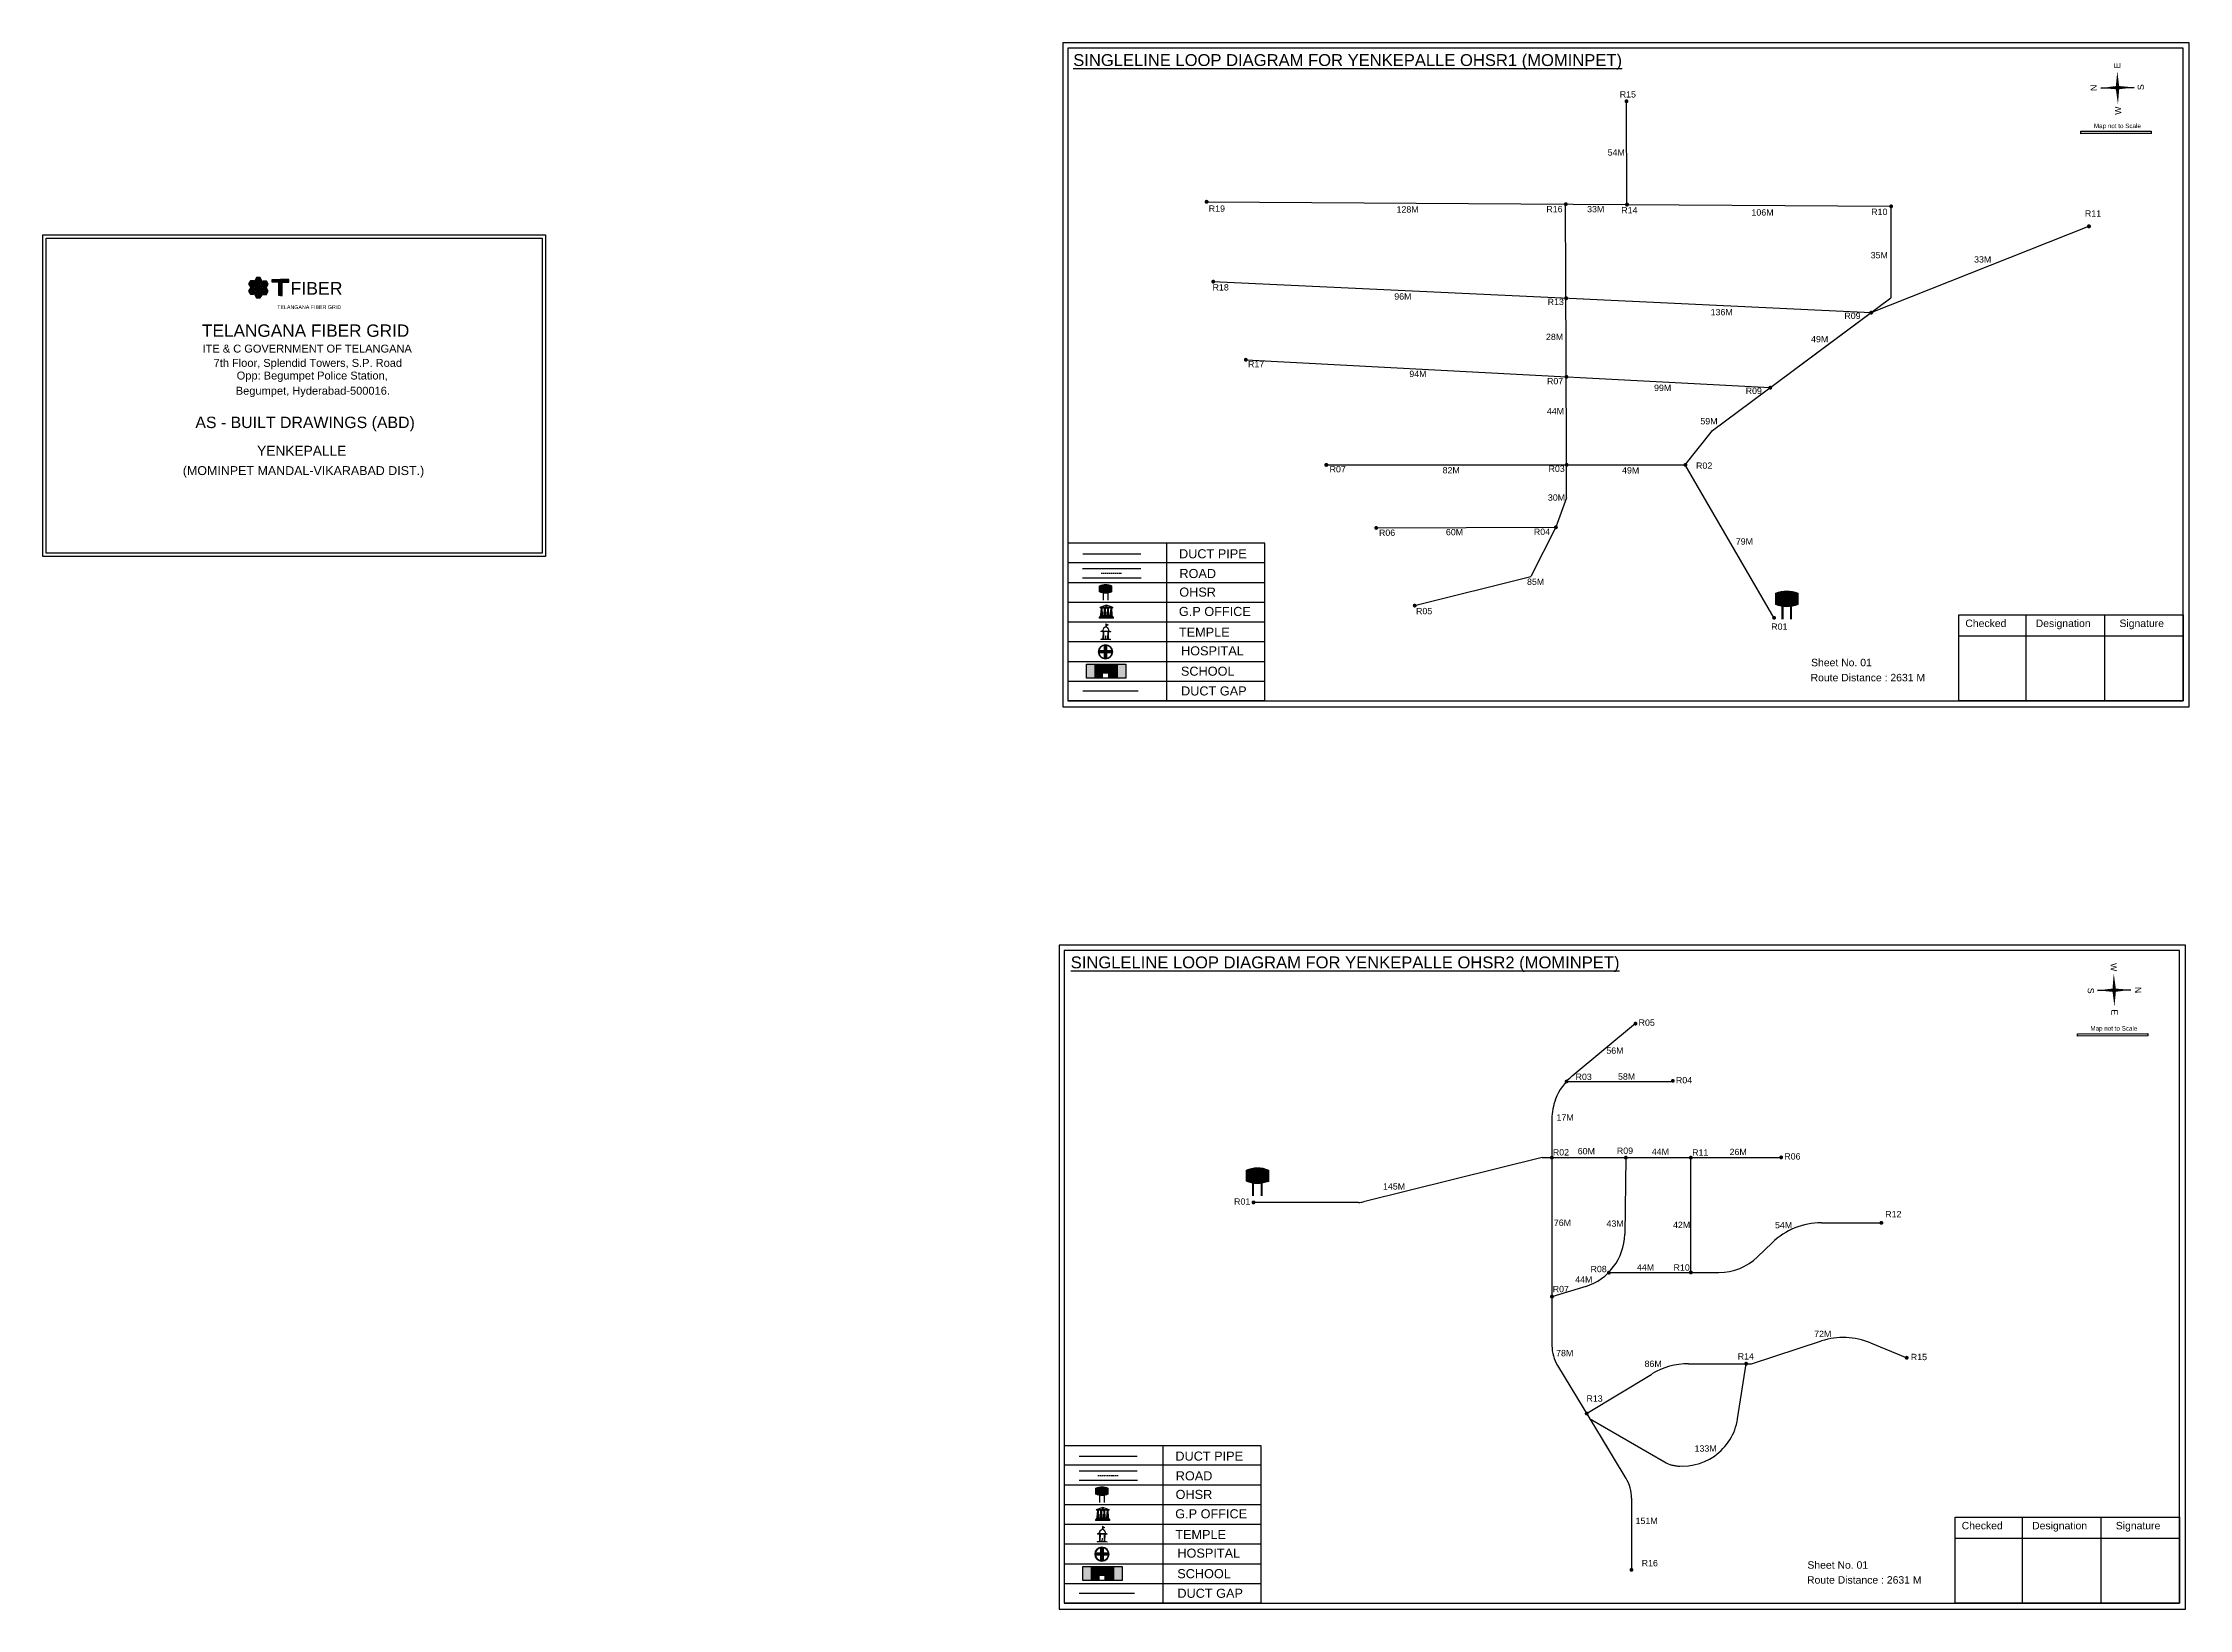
# Model space of a CAD drawing. Header units: inches. Extents: x 1121 to 7703, y 222 to 1459.
# Drawn here: x 1121 to 2817, y 222 to 1459 of the extents above; entities that cross this region are included whole.
import ezdxf
from ezdxf.enums import TextEntityAlignment as Align

# ---------------------------------------------------------------- set-up
doc = ezdxf.new("R2010")
doc.units = ezdxf.units.IN
doc.header["$MEASUREMENT"] = 0
doc.linetypes.add('DASHEDX2', pattern=[1.5, 1, -0.5])
for name, color, linetype in [('Asbuilt_title', 7, 'Continuous'), ('LANDMARK', 7, 'Continuous'), ('OHT', 7, 'Continuous'), ('pipe', 5, 'Continuous'), ('ROW', 5, 'Continuous')]:
    doc.layers.add(name, color=color, linetype=linetype)
doc.styles.add('200', font='swisse.ttf')
doc.styles.get("Standard").update_dxf_attribs({"font": 'arial.ttf'})

# ---------------------------------------------------------------- blocks, each defined once
blk = doc.blocks.new('OHT')
at = {"linetype": 'Continuous', "lineweight": 0, "true_color": 0x0ffffc}
blk.add_hatch(color=4, dxfattribs=at).paths.add_polyline_path([(0.012, 1), (0, 1, 0.101323), (-0.4, 0.916), (-0.4, 0.525, 0.194075), (0.399, 0.521), (0.399, 0.921, 0.097877)])
at = {"color": 4, "linetype": 'Continuous', "lineweight": 0, "true_color": 0x0ffffc, "flags": 128}
for points in [[(-0.4, 0.525), (-0.4, 0.916)], [(0.399, 0.521), (0.399, 0.921)]]:
    blk.add_lwpolyline(points, dxfattribs=at)
at = {"color": 4, "linetype": 'Continuous', "lineweight": 0, "true_color": 0x0ffffc, "const_width": 0.075, "flags": 128}
for points in [[(-0.15, 0), (-0.15, 0.475)], [(0.15, 0), (0.15, 0.473)]]:
    blk.add_lwpolyline(points, dxfattribs=at)
at = {"color": 4, "linetype": 'Continuous', "lineweight": 0, "true_color": 0x0ffffc}
for centre, radius, start, end in [((0.006, -0.019), 1.019, 67.31091, 113.47108), ((0.004, 1.513), 1.068, 247.76824, 291.70073)]:
    blk.add_arc(centre, radius, start, end, dxfattribs=at)
blk = doc.blocks.new('Government_Office')
at = {"linetype": 'Continuous', "lineweight": 0, "true_color": 0xff0000}
for points in [[(-0.5, 0.05), (0.5, 0.05), (0.5, 0), (-0.5, 0)], [(-0.45, 0.08), (-0.45, 0.12), (0.45, 0.12), (0.45, 0.08)], [(-0.4, 0.14), (-0.4, 0.18), (0.4, 0.18), (0.4, 0.14)]]:
    blk.add_hatch(color=1, dxfattribs=at).paths.add_polyline_path(points)
h = blk.add_hatch(color=1, dxfattribs=at)
h.paths.add_polyline_path([(0.44, 0.72), (0.45, 0.75), (0, 0.93), (-0.45, 0.75), (-0.44, 0.72)])
h.paths.add_polyline_path([(0.36, 0.75), (-0.36, 0.75), (0, 0.9)], flags=16)
h.paths.add_polyline_path([(0, 0.78, -1), (0, 0.87, -1)], flags=0)
h = blk.add_hatch(color=1, dxfattribs=at)
edge = h.paths.add_edge_path()
edge.add_line((-0.27, 0.2), (-0.3, 0.68))
edge.add_line((-0.3, 0.68), (-0.29, 0.68))
edge.add_arc((-0.28, 0.69), 0.0176, 225.304, 441.5659)
edge.add_line((-0.28, 0.7), (-0.39, 0.7))
edge.add_arc((-0.39, 0.69), 0.0176, 98.4341, 314.696)
edge.add_line((-0.38, 0.68), (-0.37, 0.68))
edge.add_line((-0.37, 0.68), (-0.4, 0.2))
edge.add_line((-0.4, 0.2), (-0.27, 0.2))
h = blk.add_hatch(color=1, dxfattribs=at)
edge = h.paths.add_edge_path()
edge.add_line((-0.05, 0.2), (-0.07, 0.68))
edge.add_line((-0.07, 0.68), (-0.07, 0.68))
edge.add_arc((-0.05, 0.69), 0.0176, 225.304, 441.5659)
edge.add_line((-0.05, 0.7), (-0.17, 0.7))
edge.add_arc((-0.17, 0.69), 0.0176, 98.4341, 314.696)
edge.add_line((-0.16, 0.68), (-0.15, 0.68))
edge.add_line((-0.15, 0.68), (-0.18, 0.2))
edge.add_line((-0.18, 0.2), (-0.05, 0.2))
h = blk.add_hatch(color=1, dxfattribs=at)
edge = h.paths.add_edge_path()
edge.add_arc((0, 0.83), 0.0467, 90, 270)
edge.add_arc((0, 0.83), 0.0467, 270, 450)
h = blk.add_hatch(color=1, dxfattribs=at)
edge = h.paths.add_edge_path()
edge.add_line((0.18, 0.2), (0.15, 0.68))
edge.add_line((0.15, 0.68), (0.16, 0.68))
edge.add_arc((0.17, 0.69), 0.0176, 225.304, 441.5659)
edge.add_line((0.17, 0.7), (0.05, 0.7))
edge.add_arc((0.05, 0.69), 0.0176, 98.4341, 314.696)
edge.add_line((0.07, 0.68), (0.07, 0.68))
edge.add_line((0.07, 0.68), (0.05, 0.2))
edge.add_line((0.05, 0.2), (0.18, 0.2))
h = blk.add_hatch(color=1, dxfattribs=at)
edge = h.paths.add_edge_path()
edge.add_line((0.4, 0.2), (0.37, 0.68))
edge.add_line((0.37, 0.68), (0.38, 0.68))
edge.add_arc((0.39, 0.69), 0.0176, 225.304, 441.5659)
edge.add_line((0.4, 0.7), (0.28, 0.7))
edge.add_arc((0.28, 0.69), 0.0176, 98.4341, 314.696)
edge.add_line((0.29, 0.68), (0.3, 0.68))
edge.add_line((0.3, 0.68), (0.27, 0.2))
edge.add_line((0.27, 0.2), (0.4, 0.2))
at = {"color": 1, "linetype": 'Continuous', "lineweight": 0, "true_color": 0xff0000, "flags": 128}
for points in [[(-0.5, 0.05), (0.5, 0.05), (0.5, 0), (-0.5, 0)], [(-0.45, 0.75), (-0.44, 0.72), (0.44, 0.72), (0.45, 0.75), (0, 0.93)], [(-0.45, 0.08), (-0.45, 0.12), (0.45, 0.12), (0.45, 0.08)], [(-0.4, 0.14), (-0.4, 0.18), (0.4, 0.18), (0.4, 0.14)], [(-0.36, 0.75), (0.36, 0.75), (0, 0.9)]]:
    blk.add_lwpolyline(points, close=True, dxfattribs=at)
for points in [[(-0.27, 0.2), (-0.3, 0.68), (-0.29, 0.68, 1.379694), (-0.28, 0.7), (-0.39, 0.7, 1.379694), (-0.38, 0.68), (-0.37, 0.68), (-0.4, 0.2)], [(-0.05, 0.2), (-0.07, 0.68), (-0.07, 0.68, 1.379694), (-0.05, 0.7), (-0.17, 0.7, 1.379694), (-0.16, 0.68), (-0.15, 0.68), (-0.18, 0.2)], [(0, 0.87, 1), (0, 0.78, 1)], [(0.18, 0.2), (0.15, 0.68), (0.16, 0.68, 1.379694), (0.17, 0.7), (0.05, 0.7, 1.379694), (0.07, 0.68), (0.07, 0.68), (0.05, 0.2)], [(0.4, 0.2), (0.37, 0.68), (0.38, 0.68, 1.379694), (0.4, 0.7), (0.28, 0.7, 1.379694), (0.29, 0.68), (0.3, 0.68), (0.27, 0.2)]]:
    blk.add_lwpolyline(points, format="xyb", close=True, dxfattribs=at)
blk = doc.blocks.new('Temple')
at = {"linetype": 'Continuous', "lineweight": 0, "true_color": 0xff0000}
h = blk.add_hatch(color=1, dxfattribs=at)
edge = h.paths.add_edge_path()
edge.add_line((0.17, 0.49), (0.22, 0.49))
edge.add_line((0.22, 0.49), (0.22, 0.5))
edge.add_line((0.22, 0.5), (0.31, 0.5))
edge.add_line((0.31, 0.5), (0.31, 0.53))
edge.add_line((0.31, 0.53), (0.26, 0.53))
edge.add_line((0.26, 0.53), (0.26, 0.54))
edge.add_line((0.26, 0.54), (0.2, 0.54))
edge.add_spline(control_points=[(0.2, 0.54), (0.2, 0.59), (0.19, 0.64), (0.14, 0.74), (0.09, 0.79), (0.03, 0.8), (0.02, 0.81), (0.01, 0.81)], knot_values=[4.712389, 4.712389, 4.712389, 4.712389, 5.278166, 5.278166, 6.117402, 6.117402, 6.223801, 6.223801, 6.223801, 6.223801], degree=3, periodic=0)
edge.add_line((0.01, 0.81), (0.01, 0.79))
edge.add_line((0.01, 0.79), (-0.01, 0.79))
edge.add_line((-0.01, 0.79), (-0.01, 0.81))
edge.add_spline(control_points=[(-0.01, 0.81), (-0.05, 0.8), (-0.1, 0.78), (-0.17, 0.7), (-0.2, 0.63), (-0.2, 0.55), (-0.2, 0.55), (-0.2, 0.54)], knot_values=[6.343965, 6.343965, 6.343965, 6.343965, 6.956638, 6.956638, 7.795874, 7.795874, 7.853982, 7.853982, 7.853982, 7.853982], degree=3, periodic=0)
edge.add_line((-0.2, 0.54), (-0.26, 0.54))
edge.add_line((-0.26, 0.54), (-0.26, 0.53))
edge.add_line((-0.26, 0.53), (-0.31, 0.53))
edge.add_line((-0.31, 0.53), (-0.31, 0.5))
edge.add_line((-0.31, 0.5), (-0.22, 0.5))
edge.add_line((-0.22, 0.5), (-0.22, 0.49))
edge.add_line((-0.22, 0.49), (-0.17, 0.49))
edge.add_line((-0.17, 0.49), (-0.17, 0.07))
edge.add_arc((-0.2, 0.07), 0.03, -90, 0, ccw=False)
edge.add_line((-0.2, 0.04), (-0.26, 0.04))
edge.add_line((-0.26, 0.04), (-0.26, 0.03))
edge.add_line((-0.26, 0.03), (-0.31, 0.03))
edge.add_line((-0.31, 0.03), (-0.31, 0))
edge.add_line((-0.31, 0), (0.31, 0))
edge.add_line((0.31, 0), (0.31, 0.03))
edge.add_line((0.31, 0.03), (0.26, 0.03))
edge.add_line((0.26, 0.03), (0.26, 0.04))
edge.add_line((0.26, 0.04), (0.2, 0.04))
edge.add_arc((0.2, 0.07), 0.03, 180, 270, ccw=False)
edge.add_line((0.17, 0.07), (0.17, 0.49))
h.paths.add_polyline_path([(0.12, 0.07, -0.414214), (0.1, 0.04), (0.05, 0.04), (0.05, 0.03), (-0.05, 0.03), (-0.05, 0.04), (-0.1, 0.04, -0.414214), (-0.12, 0.07), (-0.12, 0.5), (0.12, 0.5)], flags=16)
edge = h.paths.add_edge_path(flags=16)
edge.add_ellipse((0, 0.54), major_axis=(0, 0.242), ratio=0.722808, start_angle=270, end_angle=450, ccw=False)
edge.add_line((0.17, 0.54), (-0.17, 0.54))
h.paths.add_polyline_path([(0.01, 0.23), (0.01, 0.07), (-0.01, 0.07), (-0.01, 0.23)], flags=0)
at = {"linetype": 'Continuous', "lineweight": 0, "true_color": 0xe66000}
blk.add_hatch(color=32, dxfattribs=at).paths.add_polyline_path([(-0.01, 1), (0.15, 0.93), (0, 0.85)])
at = {"linetype": 'Continuous', "lineweight": 0, "true_color": 0xff0000}
h = blk.add_hatch(color=1, dxfattribs=at)
edge = h.paths.add_edge_path()
edge.add_line((0.01, 0.86), (0, 0.85))
edge.add_line((0, 0.85), (0, 0.93))
edge.add_line((0, 0.93), (-0.01, 0.93))
edge.add_line((-0.01, 0.93), (-0.01, 0.81))
edge.add_spline(control_points=[(-0.01, 0.81), (0, 0.81), (0, 0.81), (0.01, 0.81)], knot_values=[6.223801, 6.223801, 6.223801, 6.223801, 6.343965, 6.343965, 6.343965, 6.343965], degree=3, periodic=0)
edge.add_line((0.01, 0.81), (0.01, 0.86))
h = blk.add_hatch(color=1, dxfattribs=at)
edge = h.paths.add_edge_path()
edge.add_line((0.01, 0.79), (0.01, 0.81))
edge.add_spline(control_points=[(0.01, 0.81), (0, 0.81), (0, 0.81), (-0.01, 0.81)], knot_values=[6.223801, 6.223801, 6.223801, 6.223801, 6.343965, 6.343965, 6.343965, 6.343965], degree=3, periodic=0)
edge.add_line((-0.01, 0.81), (-0.01, 0.79))
edge.add_line((-0.01, 0.79), (0.01, 0.79))
at = {"color": 1, "linetype": 'Continuous', "lineweight": 0, "true_color": 0xff0000, "flags": 128}
blk.add_lwpolyline([(0.2, 0.54), (0.26, 0.54), (0.26, 0.53), (0.31, 0.53), (0.31, 0.5), (0.22, 0.5), (0.22, 0.49), (0.17, 0.49), (0.17, 0.07, 0.414214), (0.2, 0.04), (0.26, 0.04), (0.26, 0.03), (0.31, 0.03), (0.31, 0), (-0.31, 0), (-0.31, 0.03), (-0.26, 0.03), (-0.26, 0.04), (-0.2, 0.04, 0.414214), (-0.17, 0.07), (-0.17, 0.49), (-0.22, 0.49), (-0.22, 0.5), (-0.31, 0.5), (-0.31, 0.53), (-0.26, 0.53), (-0.26, 0.54), (-0.2, 0.54)], format="xyb", dxfattribs=at)
blk.add_lwpolyline([(-0.17, 0.54), (0.17, 0.54)], dxfattribs=at)
blk.add_lwpolyline([(0.12, 0.5), (0.12, 0.07, -0.414214), (0.1, 0.04), (0.05, 0.04), (0.05, 0.03), (-0.05, 0.03), (-0.05, 0.04), (-0.1, 0.04, -0.414214), (-0.12, 0.07), (-0.12, 0.5)], format="xyb", close=True, dxfattribs=at)
at = {"color": 32, "linetype": 'Continuous', "lineweight": 0, "true_color": 0xe66000, "flags": 128}
blk.add_lwpolyline([(-0.01, 1), (0.15, 0.93), (0, 0.85), (-0.01, 1)], dxfattribs=at)
at = {"color": 1, "linetype": 'Continuous', "lineweight": 0, "true_color": 0xff0000, "flags": 128}
for points in [[(0.01, 0.93), (-0.01, 0.93), (-0.01, 0.79), (0.01, 0.79)], [(0.01, 0.23), (-0.01, 0.23), (-0.01, 0.07), (0.01, 0.07)]]:
    blk.add_lwpolyline(points, close=True, dxfattribs=at)
at = {"color": 1, "linetype": 'Continuous', "lineweight": 0, "true_color": 0xff0000}
blk.add_ellipse((0, 0.54), major_axis=(0, 0.242), ratio=0.722808, start_param=4.712389, end_param=7.853982, dxfattribs=at)
blk.add_open_spline([(0.2, 0.54), (0.2, 0.59), (0.19, 0.64), (0.14, 0.74), (0.09, 0.79), (-0.02, 0.82), (-0.08, 0.79), (-0.17, 0.7), (-0.2, 0.63), (-0.2, 0.55), (-0.2, 0.55), (-0.2, 0.54)], degree=3, knots=[4.712389, 4.712389, 4.712389, 4.712389, 5.278166, 5.278166, 6.117402, 6.117402, 6.956638, 6.956638, 7.795874, 7.795874, 7.853982, 7.853982, 7.853982, 7.853982], dxfattribs=at)
blk = doc.blocks.new('*U16')
at = {"color": 0, "linetype": 'DASHEDX2', "transparency": 16777216}
blk.add_line((-8.2, 0), (8, 0), dxfattribs=at)
blk = doc.blocks.new('Hospital')
at = {"linetype": 'Continuous', "lineweight": 0, "true_color": 0x000000}
h = blk.add_hatch(color=18, dxfattribs=at)
h.paths.add_polyline_path([(-0.5, 0, 1), (0.5, 0, 1)])
h.paths.add_polyline_path([(0.45, 0, -1), (-0.45, 0, -1)], flags=16)
at = {"linetype": 'Continuous', "true_color": 0xff0000}
blk.add_hatch(color=1, dxfattribs=at).paths.add_polyline_path([(-0.39, 0.08), (-0.08, 0.08), (-0.08, 0.39), (0.08, 0.39), (0.08, 0.08), (0.39, 0.08), (0.39, -0.08), (0.08, -0.08), (0.08, -0.39), (-0.08, -0.39), (-0.08, -0.08), (-0.39, -0.08)])
at = {"color": 1, "linetype": 'Continuous', "true_color": 0xff0000, "flags": 128}
blk.add_lwpolyline([(-0.39, 0.08), (-0.08, 0.08), (-0.08, 0.39), (0.08, 0.39), (0.08, 0.08), (0.39, 0.08), (0.39, -0.08), (0.08, -0.08), (0.08, -0.39), (-0.08, -0.39), (-0.08, -0.08), (-0.39, -0.08)], close=True, dxfattribs=at)
at = {"color": 18, "linetype": 'Continuous', "lineweight": 0, "true_color": 0x000000}
for radius in [0.5, 0.446]:
    blk.add_circle((0, 0), radius, dxfattribs=at)
blk = doc.blocks.new('*U17')
at = {"color": 0, "linetype": 'DASHEDX2', "transparency": 16777216}
blk.add_line((-8.2, 0), (8, 0), dxfattribs=at)

msp = doc.modelspace()

# ---------------------------------------------------------------- hatches: boundary and pattern name
at = {"ltscale": 0.5}
h = msp.add_hatch(color=5, dxfattribs=at)
h.dxf.hatch_style = 1
h.paths.add_polyline_path([(2373.7, 1413.3, 1), (2370.6, 1413.3, 1)])
at = {"true_color": 0x0093dd}
h = msp.add_hatch(color=142, dxfattribs=at)
h.dxf.hatch_style = 1
h.paths.add_polyline_path([(2731.3, 1389.6), (2731.3, 1387.7), (2786.8, 1387.8), (2786.8, 1389.7)])
at = {"ltscale": 0.5}
h = msp.add_hatch(color=5, dxfattribs=at)
h.dxf.hatch_style = 1
h.paths.add_polyline_path([(2041.9, 1333.9, 1), (2038.7, 1333.9, 1)])
h = msp.add_hatch(color=5, dxfattribs=at)
h.dxf.hatch_style = 1
h.paths.add_polyline_path([(2325.7, 1332, 1), (2322.6, 1332, 1)])
h = msp.add_hatch(color=5, dxfattribs=at)
h.dxf.hatch_style = 1
h.paths.add_polyline_path([(2374.1, 1331.7, 1), (2370.9, 1331.7, 1)])
h = msp.add_hatch(color=5, dxfattribs=at)
h.dxf.hatch_style = 1
h.paths.add_polyline_path([(2582.8, 1330.3, 1), (2579.7, 1330.3, 1)])
h = msp.add_hatch(color=5, dxfattribs=at)
h.dxf.hatch_style = 1
h.paths.add_polyline_path([(2739.2, 1314.5, 1), (2736, 1314.5, 1)])
h = msp.add_hatch(color=256)
h.set_gradient(color1=(102, 0, 204), color2=(102, 0, 204), tint=1)
h.paths.add_polyline_path([(1292.4, 1263.5), (1293.8, 1266), (1292.4, 1268.5), (1289.5, 1268.5), (1288.1, 1266), (1289.5, 1263.5)])
h.paths.add_polyline_path([(1292.4, 1269), (1293.8, 1271.5), (1292.4, 1274), (1289.5, 1274), (1288.1, 1271.5), (1289.5, 1269)])
h.paths.add_polyline_path([(1283.2, 1269), (1284.6, 1266.6), (1287.5, 1266.5), (1288.9, 1269), (1287.5, 1271.5), (1284.6, 1271.5)])
h.paths.add_polyline_path([(1284.6, 1260.9), (1287.5, 1260.9), (1288.9, 1263.4), (1287.5, 1265.9), (1284.6, 1265.9), (1283.2, 1263.4)])
h.paths.add_polyline_path([(1288.1, 1260.5), (1289.5, 1258), (1292.4, 1258), (1293.9, 1260.4), (1292.4, 1262.9), (1289.6, 1262.9)])
h.paths.add_polyline_path([(1294.4, 1260.7), (1297.3, 1260.7), (1298.7, 1263.2), (1297.3, 1265.7), (1294.4, 1265.7), (1293, 1263.2)])
h.paths.add_polyline_path([(1297.3, 1271.3), (1294.4, 1271.3), (1293, 1268.8), (1294.4, 1266.3), (1297.3, 1266.3), (1298.7, 1268.8)])
h = msp.add_hatch(color=256)
h.set_gradient(color1=(102, 0, 204), color2=(102, 0, 204), tint=1)
h.paths.add_polyline_path([(1309.8, 1270.3), (1315, 1270.3), (1315, 1272.4), (1308.5, 1272.4), (1301.9, 1272.4), (1301.9, 1270.3), (1307.2, 1270.3), (1307.2, 1259.8), (1308.5, 1259.8), (1309.8, 1259.8)])
h = msp.add_hatch(color=5, dxfattribs=at)
h.dxf.hatch_style = 1
h.paths.add_polyline_path([(2047.1, 1270.8, 1), (2044, 1270.8, 1)])
h = msp.add_hatch(color=5, dxfattribs=at)
h.dxf.hatch_style = 1
h.paths.add_polyline_path([(2326, 1257.7, 1), (2322.8, 1257.7, 1)])
h = msp.add_hatch(color=5, dxfattribs=at)
h.dxf.hatch_style = 1
h.paths.add_polyline_path([(2567.1, 1246.3, 1), (2564, 1246.3, 1)])
h = msp.add_hatch(color=5, dxfattribs=at)
h.dxf.hatch_style = 1
h.paths.add_polyline_path([(2072.8, 1209.1, 1), (2069.7, 1209.1, 1)])
h = msp.add_hatch(color=5, dxfattribs=at)
h.dxf.hatch_style = 1
h.paths.add_polyline_path([(2326.2, 1195.6, 1), (2323.1, 1195.6, 1)])
h = msp.add_hatch(color=5, dxfattribs=at)
h.dxf.hatch_style = 1
h.paths.add_polyline_path([(2487.3, 1187, 1), (2484.2, 1187, 1)])
h = msp.add_hatch(color=5, dxfattribs=at)
h.dxf.hatch_style = 1
h.paths.add_polyline_path([(2136.5, 1126, 1), (2133.3, 1126, 1)])
h = msp.add_hatch(color=5, dxfattribs=at)
h.dxf.hatch_style = 1
h.paths.add_polyline_path([(2326.4, 1126, 1), (2323.3, 1126, 1)])
h = msp.add_hatch(color=5, dxfattribs=at)
h.dxf.hatch_style = 1
h.paths.add_polyline_path([(2420.2, 1126, 1), (2417.1, 1126, 1)])
h = msp.add_hatch(color=5, dxfattribs=at)
h.dxf.hatch_style = 1
h.paths.add_polyline_path([(2175.9, 1076.2, 1), (2172.8, 1076.2, 1)])
h = msp.add_hatch(color=5, dxfattribs=at)
h.dxf.hatch_style = 1
h.paths.add_polyline_path([(2317.9, 1076.7, 1), (2314.8, 1076.7, 1)])
h = msp.add_hatch(color=5, dxfattribs=at)
h.dxf.hatch_style = 1
h.paths.add_polyline_path([(2206.3, 1014.8, 1), (2203.2, 1014.8, 1)])
h = msp.add_hatch(color=5, dxfattribs=at)
h.dxf.hatch_style = 1
h.paths.add_polyline_path([(2490.3, 1005.2, 1), (2487.2, 1005.2, 1)])
at = {"true_color": 0xc8c92d}
h = msp.add_hatch(color=52, dxfattribs=at)
h.dxf.hatch_style = 1
h.paths.add_polyline_path([(1951.5, 968.6), (1945.4, 968.6), (1945.4, 957.5), (1951.5, 957.5)])
h.paths.add_polyline_path([(1976.4, 968.6), (1970.2, 968.6), (1970.2, 957.5), (1976.4, 957.5)])
at = {"true_color": 0x293189}
h = msp.add_hatch(color=177, dxfattribs=at)
h.dxf.hatch_style = 1
h.paths.add_polyline_path([(1970.2, 968.6), (1951.5, 968.6), (1951.5, 957.5), (1958.5, 957.5), (1958.5, 961.2), (1962.4, 961.2), (1962.4, 957.5), (1970.2, 957.5)])
h.paths.add_polyline_path([(1954.2, 966.1), (1952.8, 966.1), (1952.8, 967.4), (1954.2, 967.4)], flags=16)
h.paths.add_polyline_path([(1967.1, 966.1), (1967.1, 967.4), (1968.4, 967.4), (1968.4, 966.1)], flags=16)
at = {"ltscale": 0.5}
h = msp.add_hatch(color=5, dxfattribs=at)
h.dxf.hatch_style = 1
h.paths.add_polyline_path([(2380.8, 684.5, 1), (2377.7, 684.5, 1)])
at = {"true_color": 0x0093dd}
h = msp.add_hatch(color=142, dxfattribs=at)
h.dxf.hatch_style = 1
h.paths.add_polyline_path([(2728.5, 676.5), (2728.5, 674.7), (2784, 674.8), (2784, 676.6)])
at = {"ltscale": 0.5}
h = msp.add_hatch(color=5, dxfattribs=at)
h.dxf.hatch_style = 1
h.paths.add_polyline_path([(2326.3, 638.8, 1), (2323.2, 638.8, 1)])
h = msp.add_hatch(color=5, dxfattribs=at)
h.dxf.hatch_style = 1
h.paths.add_polyline_path([(2410.3, 639.3, 1), (2407.2, 639.3, 1)])
h = msp.add_hatch(color=5, dxfattribs=at)
h.dxf.hatch_style = 1
h.paths.add_polyline_path([(2314.7, 578.6, 1), (2311.6, 578.6, 1)])
h = msp.add_hatch(color=5, dxfattribs=at)
h.dxf.hatch_style = 1
h.paths.add_polyline_path([(2373.2, 578.6, 1), (2370.1, 578.6, 1)])
h = msp.add_hatch(color=5, dxfattribs=at)
h.dxf.hatch_style = 1
h.paths.add_polyline_path([(2424.5, 578.6, 1), (2421.4, 578.6, 1)])
h = msp.add_hatch(color=5, dxfattribs=at)
h.dxf.hatch_style = 1
h.paths.add_polyline_path([(2495.9, 578.8, 1), (2492.8, 578.8, 1)])
h = msp.add_hatch(color=5, dxfattribs=at)
h.dxf.hatch_style = 1
h.paths.add_polyline_path([(2078.9, 543.2, 1), (2075.8, 543.2, 1)])
h = msp.add_hatch(color=5, dxfattribs=at)
h.dxf.hatch_style = 1
h.paths.add_polyline_path([(2575.1, 527.1, 1), (2572, 527.1, 1)])
h = msp.add_hatch(color=5, dxfattribs=at)
h.dxf.hatch_style = 1
h.paths.add_polyline_path([(2359.8, 487.7, 1), (2356.7, 487.7, 1)])
h = msp.add_hatch(color=5, dxfattribs=at)
h.dxf.hatch_style = 1
h.paths.add_polyline_path([(2424.5, 487.9, 1), (2421.4, 487.9, 1)])
h = msp.add_hatch(color=5, dxfattribs=at)
h.dxf.hatch_style = 1
h.paths.add_polyline_path([(2314.8, 468.8, 1), (2311.6, 468.8, 1)])
h = msp.add_hatch(color=5, dxfattribs=at)
h.dxf.hatch_style = 1
h.paths.add_polyline_path([(2468.2, 415.8, 1), (2465.1, 415.8, 1)])
h = msp.add_hatch(color=5, dxfattribs=at)
h.dxf.hatch_style = 1
h.paths.add_polyline_path([(2595.1, 420.5, 1), (2592, 420.5, 1)])
h = msp.add_hatch(color=5, dxfattribs=at)
h.dxf.hatch_style = 1
h.paths.add_polyline_path([(2342.2, 376.4, 1), (2339.1, 376.4, 1)])
at = {"true_color": 0xc8c92d}
h = msp.add_hatch(color=52, dxfattribs=at)
h.dxf.hatch_style = 1
h.paths.add_polyline_path([(1948.7, 255.6), (1942.5, 255.6), (1942.5, 244.5), (1948.7, 244.5)])
h.paths.add_polyline_path([(1973.5, 255.6), (1967.4, 255.6), (1967.4, 244.5), (1973.5, 244.5)])
at = {"true_color": 0x293189}
h = msp.add_hatch(color=177, dxfattribs=at)
h.dxf.hatch_style = 1
h.paths.add_polyline_path([(1967.4, 255.6), (1948.7, 255.6), (1948.7, 244.5), (1955.7, 244.5), (1955.7, 248.1), (1959.5, 248.1), (1959.5, 244.5), (1967.4, 244.5)])
h.paths.add_polyline_path([(1951.3, 253.1), (1950, 253.1), (1950, 254.4), (1951.3, 254.4)], flags=16)
h.paths.add_polyline_path([(1964.2, 253.1), (1964.2, 254.4), (1965.6, 254.4), (1965.6, 253.1)], flags=16)
at = {"ltscale": 0.5}
h = msp.add_hatch(color=5, dxfattribs=at)
h.dxf.hatch_style = 1
h.paths.add_polyline_path([(2377.6, 252.9, 1), (2374.5, 252.9, 1)])

# ---------------------------------------------------------------- linework, layer by layer
for p, q in [((2773.4, 1424.3), (2747.1, 1423.8)), ((2747.1, 1423.8), (2773.4, 1424.3)), ((2773.4, 1424.3), (2747.1, 1423.8)), ((2760.3, 1424), (2773.4, 1424.3)), ((1301.9, 1270.3), (1301.9, 1272.4)), ((1301.9, 1272.4), (1308.5, 1272.4)), ((1315, 1272.4), (1308.5, 1272.4)), ((1315, 1270.3), (1315, 1272.4)), ((1307.2, 1270.3), (1301.9, 1270.3)), ((1307.2, 1259.8), (1307.2, 1270.3)), ((1308.5, 1259.8), (1307.2, 1259.8)), ((1309.8, 1259.8), (1308.5, 1259.8)), ((1308.5, 1259.8), (1309.8, 1259.8)), ((1309.8, 1259.8), (1309.8, 1270.3)), ((1309.8, 1270.3), (1315, 1270.3)), ((1930.7, 1064.1), (1930.7, 940.8)), ((2008.5, 1064.1), (2008.5, 939.6)), ((2086.2, 1048.5), (1930.7, 1048.5)), ((1942.3, 1044.2), (1988.2, 1044.2)), ((1942.3, 1036.7), (1988.5, 1036.7)), ((2086.2, 1032.9), (1930.7, 1032.9)), ((2086.2, 1017.4), (1930.7, 1017.4)), ((2086.2, 1001.8), (1930.7, 1001.8)), ((2086.2, 986.3), (1930.7, 986.3)), ((1930.7, 970.7), (2086.2, 970.7)), ((1930.7, 955.2), (2086.2, 955.2)), ((1930.7, 940.8), (1930.7, 939.6)), ((1930.7, 940.6), (1930.7, 939.6)), ((2086.2, 939.6), (1930.7, 939.6)), ((2744.3, 710.8), (2770.6, 711.2)), ((2770.6, 711.2), (2744.3, 710.8)), ((2744.3, 710.8), (2770.6, 711.2)), ((2757.4, 711), (2744.3, 710.8)), ((1927.8, 351), (1927.8, 227.8)), ((2005.6, 351), (2005.6, 226.6)), ((2083.4, 335.5), (1927.8, 335.5)), ((1939.5, 331.2), (1985.4, 331.2)), ((1939.5, 323.7), (1985.6, 323.7)), ((2083.4, 319.9), (1927.8, 319.9)), ((2083.4, 304.4), (1927.8, 304.4)), ((2083.4, 288.8), (1927.8, 288.8)), ((2083.4, 273.3), (1927.8, 273.3)), ((1927.8, 257.7), (2083.4, 257.7)), ((1927.8, 242.2), (2083.4, 242.2)), ((1927.8, 227.8), (1927.8, 226.6)), ((1927.8, 227.6), (1927.8, 226.6)), ((2083.4, 226.6), (1927.8, 226.6))]:
    msp.add_line(p, q)
at = {"color": 1}
for p, q in [((2747.1, 1423.8), (2760.3, 1424)), ((2770.6, 711.2), (2757.4, 711))]:
    msp.add_line(p, q, dxfattribs=at)
at = {"color": 242, "true_color": 0xcd2027}
for p, q in [((2687.7, 1007.5), (2687.7, 939.6)), ((2749.9, 1007.5), (2749.9, 939.6)), ((2634.8, 991), (2812, 991)), ((2684.9, 294.4), (2684.9, 226.6)), ((2747.1, 294.4), (2747.1, 226.6)), ((2631.9, 278), (2809.1, 278))]:
    msp.add_line(p, q, dxfattribs=at)
for points in [[(1926.6, 1459.4), (1926.6, 934.9), (2816.7, 934.9), (2816.7, 1459.4)], [(1930.7, 1455.4), (1930.7, 939.6), (2812, 939.6), (2812, 1455.4)], [(1289.5, 1269), (1292.4, 1269), (1293.8, 1271.5), (1292.4, 1274), (1289.5, 1274), (1288.1, 1271.5)], [(1284.6, 1266.6), (1287.5, 1266.5), (1288.9, 1269), (1287.5, 1271.5), (1284.6, 1271.5), (1283.2, 1269)], [(1284.6, 1260.9), (1287.5, 1260.9), (1288.9, 1263.4), (1287.5, 1265.9), (1284.6, 1265.9), (1283.2, 1263.4)], [(1289.5, 1263.5), (1292.4, 1263.5), (1293.8, 1266), (1292.4, 1268.5), (1289.5, 1268.5), (1288.1, 1266)], [(1289.5, 1258), (1292.4, 1258), (1293.9, 1260.4), (1292.4, 1262.9), (1289.6, 1262.9), (1288.1, 1260.5)], [(1294.4, 1266.3), (1297.3, 1266.3), (1298.7, 1268.8), (1297.3, 1271.3), (1294.4, 1271.3), (1293, 1268.8)], [(1294.4, 1260.7), (1297.3, 1260.7), (1298.7, 1263.2), (1297.3, 1265.7), (1294.4, 1265.7), (1293, 1263.2)], [(1976.4, 968.6), (1976.4, 957.5), (1945.4, 957.5), (1945.4, 968.6)], [(1954.2, 967.4), (1954.2, 966.1), (1952.8, 966.1), (1952.8, 967.4)], [(1967.1, 966.1), (1967.1, 967.4), (1968.4, 967.4), (1968.4, 966.1)], [(1923.7, 746.4), (1923.7, 221.9), (2813.8, 221.9), (2813.8, 746.4)], [(1927.8, 742.4), (1927.8, 226.6), (2809.1, 226.6), (2809.1, 742.4)], [(1973.6, 255.6), (1973.6, 244.5), (1942.5, 244.5), (1942.5, 255.6)], [(1951.3, 254.4), (1951.3, 253.1), (1950, 253.1), (1950, 254.4)], [(1964.2, 253.1), (1964.2, 254.4), (1965.6, 254.4), (1965.6, 253.1)]]:
    msp.add_lwpolyline(points, close=True)
at = {"color": 142, "true_color": 0x0093dd}
for points in [[(2786.9, 1387.8), (2731.3, 1387.7), (2731.3, 1389.6), (2786.8, 1389.7), (2786.8, 1387.8)], [(2784, 674.8), (2728.5, 674.7), (2728.5, 676.5), (2784, 676.6), (2784, 674.8)]]:
    msp.add_lwpolyline(points, dxfattribs=at)
for points in [[(2086.2, 939.6), (2086.2, 1064.1), (1930.7, 1064.1)], [(1957.2, 957.5), (1957.2, 961.6), (1963.7, 961.6), (1963.7, 957.5)], [(2083.4, 226.6), (2083.4, 351), (1927.8, 351)], [(1954.3, 244.5), (1954.3, 248.6), (1960.9, 248.6), (1960.9, 244.5)]]:
    msp.add_lwpolyline(points)
at = {"color": 242, "true_color": 0xcd2027}
for points in [[(2812, 939.6), (2634.8, 939.6), (2634.8, 1007.5), (2812, 1007.5)], [(2809.1, 226.6), (2631.9, 226.6), (2631.9, 294.4), (2809.1, 294.4)]]:
    msp.add_lwpolyline(points, close=True, dxfattribs=at)
at = {"color": 1}
for points in [[(2760.3, 1422.7), (2760.2, 1425.5), (2747.1, 1423.8)], [(2760.3, 1422.7), (2760.2, 1425.5), (2747.1, 1423.8)], [(2757.4, 712.3), (2757.5, 709.5), (2770.6, 711.2)], [(2757.4, 712.3), (2757.5, 709.5), (2770.6, 711.2)]]:
    msp.add_solid(points, dxfattribs=at)
for points in [[(2761.6, 1424.1), (2758.7, 1424), (2760, 1437.2)], [(2761.6, 1424.1), (2758.7, 1424), (2760, 1437.2)], [(2760.3, 1422.7), (2760.2, 1425.5), (2773.4, 1424.3)], [(2760.3, 1422.7), (2760.2, 1425.5), (2773.4, 1424.3)], [(2761.6, 1424.1), (2758.7, 1424), (2760.5, 1410.9)], [(2761.6, 1424.1), (2758.7, 1424), (2760.5, 1410.9)], [(2756.1, 711), (2759, 711), (2757.2, 724.1)], [(2756.1, 711), (2759, 711), (2757.2, 724.1)], [(2757.4, 712.3), (2757.5, 709.5), (2744.3, 710.8)], [(2757.4, 712.3), (2757.5, 709.5), (2744.3, 710.8)], [(2756.1, 711), (2759, 711), (2757.7, 697.8)], [(2756.1, 711), (2759, 711), (2757.7, 697.8)]]:
    msp.add_solid(points)
at = {"layer": 'Asbuilt_title'}
for points in [[(1120.7, 1053.7), (1120.7, 1307.7), (1517.8, 1307.7), (1517.8, 1053.7)], [(1123.2, 1056.2), (1123.2, 1305.2), (1515.3, 1305.2), (1515.3, 1056.2)]]:
    msp.add_lwpolyline(points, close=True, dxfattribs=at)
at = {"layer": 'OHT', "color": 5}
for p, q in [((1942.5, 1055.6), (1988.4, 1055.6)), ((1939.6, 342.6), (1985.5, 342.6))]:
    msp.add_line(p, q, dxfattribs=at)
at = {"layer": 'OHT', "color": 1}
for p, q in [((1942.5, 947.4), (1986.1, 947.4)), ((1939.6, 234.4), (1983.2, 234.4))]:
    msp.add_line(p, q, dxfattribs=at)
at = {"layer": 'pipe'}
for p, q in [((2372.3, 1331.8), (2372, 1413.5)), ((2040.8, 1333.9), (2330, 1332.1)), ((2324.2, 1271.5), (2324, 1332.1)), ((2330, 1332.1), (2581.1, 1330.4)), ((2581.1, 1330.4), (2581.1, 1258)), ((2565.4, 1246.4), (2737.4, 1314.6)), ((2045.2, 1270.9), (2338.2, 1257.1)), ((2324.4, 1209.4), (2324.2, 1271.8)), ((2337.9, 1257.1), (2565.4, 1246.4)), ((2509, 1204.5), (2581.1, 1258)), ((2440, 1153.2), (2565.4, 1246.4)), ((2071.5, 1209.1), (2330.1, 1195.4)), ((2324.7, 1132.1), (2324.4, 1209.7)), ((2330.5, 1195.4), (2485.6, 1187.1)), ((2418.5, 1126.1), (2440, 1153.2)), ((2134.7, 1126.1), (2330.7, 1126.1)), ((2324.8, 1099.9), (2324.7, 1132.1)), ((2330.7, 1126.1), (2418.5, 1126.1)), ((2488.8, 1005), (2418.5, 1126.1)), ((2324.8, 1099.9), (2316.2, 1076.8)), ((2174.5, 1076.3), (2316.2, 1076.8)), ((2316.2, 1076.8), (2296.4, 1037.8)), ((2204.6, 1014.9), (2296.4, 1037.8)), ((2379.3, 684.5), (2329.2, 643.1)), ((2324.6, 638.7), (2408.8, 638.7)), ((2313.2, 609.2), (2313.2, 564.6)), ((2305.5, 578.6), (2164.2, 543.6)), ((2305.5, 578.6), (2404.4, 578.6)), ((2371.7, 578.6), (2370.7, 518.1)), ((2404.4, 578.6), (2494.8, 578.6)), ((2423, 487.9), (2423, 578.6)), ((2313.2, 564.6), (2313.2, 430)), ((2160.4, 543.2), (2077.3, 543.2)), ((2526.1, 527.1), (2573.6, 527.1)), ((2475.7, 500.2), (2487.3, 511.4)), ((2339.9, 476.8), (2313.2, 468.5)), ((2358, 487.9), (2445.2, 487.9)), ((2470.8, 415.8), (2526.3, 433.8)), ((2564.9, 432.3), (2593.6, 420.5)), ((2317.5, 414.4), (2358.2, 347.5)), ((2340.6, 376.4), (2392.1, 407.6)), ((2421.2, 415.8), (2470.8, 415.8)), ((2459.9, 372.2), (2466.6, 415.8)), ((2343, 372.6), (2402.1, 338.2)), ((2352.4, 356.9), (2371.7, 325.2)), ((2376.1, 309.6), (2376.1, 252.9))]:
    msp.add_line(p, q, dxfattribs=at)
for centre, radius, start, end in [((2357.2, 609.2), 44, 129.5441, 159.2929), ((2357.2, 609.2), 44, 159.2929, 180), ((2160.4, 559.2), 16, 270, 283.8916), ((2526.1, 471.1), 56, 90, 133.9842), ((2326.7, 518.8), 44, 287.4062, 359.0625), ((2445.2, 531.9), 44, 270, 313.9842), ((2343.2, 430), 30, 180, 211.2758), ((2543.6, 380.5), 56, 67.6514, 107.9709), ((2421.2, 359.8), 56, 90, 121.2758), ((2416.4, 378.9), 44, 258.7077, 351.2455), ((2346.1, 309.6), 30, 0, 31.2758), ((2414.2, 358.9), 24, 239.8016, 270)]:
    msp.add_arc(centre, radius, start, end, dxfattribs=at)

# ---------------------------------------------------------------- block references
at = {"linetype": 'DASHEDX2'}
for name, p in [('*U16', (1965.3, 1040.4)), ('*U17', (1962.5, 327.4))]:
    msp.add_blockref(name, p, dxfattribs=at)
at = {"layer": 'LANDMARK'}
for name, p, xscale, yscale, zscale in [('Government_Office', (1961.1, 1005), 11.32114773247135, 11.32114773247135, 11.32114773247135), ('Hospital', (1960.4, 978.3), 11.41772014427468, 11.41772014427468, 11.41772014427468), ('Government_Office', (1958.2, 292), 11.32114773247135, 11.32114773247135, 11.32114773247135), ('Hospital', (1957.6, 265.3), 11.41772014427468, 11.41772014427468, 11.41772014427468)]:
    msp.add_blockref(name, p, dxfattribs=dict(at, xscale=xscale, yscale=yscale, zscale=zscale))
at = {"layer": 'LANDMARK', "xscale": 12.62452535729322, "yscale": 12.62452535729322, "zscale": 12.62452535729322, "rotation": 358.3713438591284}
for p in [(1960.5, 987.9), (1957.7, 274.8)]:
    msp.add_blockref('Temple', p, dxfattribs=at)
at = {"layer": 'OHT'}
for p, xscale, yscale, zscale in [((1960.5, 1019.1), 12.45189723782068, 12.45189723782068, 12.45189723782068), ((2498.8, 1004), 22.41341502807723, 22.41341502807723, 22.41341502807723), ((2080.4, 548.2), 22.41341502807723, 22.41341502807723, 22.41341502807723), ((1957.6, 306.1), 12.45189723782068, 12.45189723782068, 12.45189723782068)]:
    msp.add_blockref('OHT', p, dxfattribs=dict(at, xscale=xscale, yscale=yscale, zscale=zscale))

# ---------------------------------------------------------------- texts
at = {"color": 242, "true_color": 0xcd2027}
for s, p in [('%%USINGLELINE LOOP DIAGRAM FOR YENKEPALLE OHSR1 (MOMINPET)', (1934.9, 1441.2)), ('%%USINGLELINE LOOP DIAGRAM FOR YENKEPALLE OHSR2 (MOMINPET)', (1932.9, 728.2))]:
    msp.add_text(s, height=9.375, dxfattribs=at).set_placement(p)
for s, rotation, p in [('E', 91.0063, (2762.4, 1439.3)), ('N', 91.0063, (2743.8, 1421.5)), ('S', 91.0063, (2781.1, 1422.2)), ('W', 91.0063, (2763.1, 1402.7)), ('W', 271.0063, (2754.6, 732.3)), ('S', 271.0063, (2736.6, 712.8)), ('N', 271.0063, (2773.9, 713.5)), ('E', 271.0063, (2755.3, 695.7))]:
    msp.add_text(s, height=4.95, rotation=rotation).set_placement(p)
for s, height, p in [('R15', 5, (2366.8, 1416.3)), ('Map not to Scale', 3.542, (2741.5, 1392.1)), ('54M', 5, (2357.2, 1370.4)), ('R19', 5, (2042, 1326)), ('128M', 5, (2190.4, 1325.4)), ('R16', 5, (2308.8, 1325.6)), ('33M', 5, (2341, 1325.6)), ('R14', 5, (2368, 1324.7)), ('106M', 5, (2470.9, 1323)), ('R10', 5, (2565.5, 1323.5)), ('R11', 5, (2734.4, 1322.2)), ('35M', 5, (2565.1, 1289.2)), ('33M', 5, (2646.8, 1285.9)), ('R18', 5, (2045, 1263.8)), ('96M', 5, (2188.6, 1256.6)), ('R13', 5, (2309.8, 1252.3)), ('136M', 5, (2438.6, 1244.2)), ('R09', 5, (2544.3, 1241.3)), ('28M', 5, (2308.5, 1224.7)), ('49M', 5, (2518, 1222.9)), ('R17', 5, (2073, 1203.1)), ('94M', 5, (2200.5, 1195.4)), ('R07', 5, (2309.3, 1189.7)), ('99M', 5, (2393.9, 1184.4)), ('44M', 5, (2309.2, 1165.9)), ('R09', 5, (2466.3, 1182)), ('59M', 5, (2430.5, 1158)), ('R07', 5, (2137.5, 1120.1)), ('82M', 5, (2226.8, 1119.3)), ('R03', 5, (2310.5, 1120.5)), ('49M', 5, (2368.6, 1119.2)), ('R02', 5, (2427.1, 1122.9)), ('30M', 5, (2310, 1097.7)), ('R06', 5, (2176.5, 1069.9)), ('60M', 5, (2229.4, 1070.4)), ('R04', 5, (2298.9, 1070.7)), ('DUCT PIPE', 7.18, (2018.5, 1052.2)), ('79M', 5, (2458.5, 1063)), ('ROAD ', 7.18, (2018.8, 1036.6)), ('85M', 5, (2293.5, 1031.2)), ('OHSR', 7.18, (2018.7, 1021.9)), ('G.P OFFICE', 7.18, (2018.4, 1006.6)), ('R05', 5, (2205.8, 1008)), ('R01', 5, (2486.5, 995.7)), ('Checked', 5.89, (2639.9, 997.9)), ('Designation', 5.886, (2695.5, 997.9)), ('Signature', 5.89, (2761.7, 997.9)), ('TEMPLE', 7.18, (2018.4, 990.2)), ('HOSPITAL', 7.18, (2020.1, 975.5)), ('Sheet No. 01', 5.886, (2518, 966.9)), ('SCHOOL', 7.18, (2020, 959.4)), ('DUCT GAP', 7.18, (2020.1, 943.8)), ('Route Distance : 2631 M', 5.886, (2517.6, 955)), ('R05', 5, (2381.7, 682.8)), ('Map not to Scale', 3.542, (2738.7, 679)), ('56M', 5, (2356.2, 660.7)), ('R03', 5, (2331.9, 640)), ('58M', 5, (2365.4, 640.2)), ('R04', 5, (2411.2, 637.3)), ('17M', 5, (2316.8, 607.8)), ('R02', 5, (2313.9, 580.3)), ('60M', 5, (2333.6, 581.2)), ('R09', 5, (2364.5, 581.6)), ('44M', 5, (2392.1, 580.8)), ('R11', 5, (2424, 580.2)), ('26M', 5, (2453.6, 580.6)), ('R06', 5, (2496.8, 577.1)), ('R01', 5, (2062, 541.4)), ('145M', 5, (2179.7, 553.4)), ('76M', 5, (2314.7, 524.7)), ('43M', 5, (2356.3, 524)), ('42M', 5, (2408.9, 523)), ('54M', 5, (2489.5, 522.8)), ('R12', 5, (2576.6, 531.5)), ('R08', 5, (2343.7, 488.1)), ('44M', 5, (2380.4, 489.4)), ('R10', 5, (2409.3, 489.3)), ('R07', 5, (2313.8, 472.3)), ('44M', 5, (2331.6, 479.8)), ('72M', 5, (2520.4, 436.8)), ('78M', 5, (2316.5, 421.7)), ('R14', 5, (2460, 419.1)), ('86M', 5, (2386.4, 413.2)), ('R15', 5, (2596.8, 418.6)), ('R13', 5, (2340.5, 385.8)), ('DUCT PIPE', 7.18, (2015.6, 339.2)), ('133M', 5, (2425.9, 346.3)), ('ROAD ', 7.18, (2015.9, 323.6)), ('OHSR', 7.18, (2015.8, 308.9)), ('G.P OFFICE', 7.18, (2015.5, 293.6)), ('151M', 5, (2379.3, 289.1)), ('Checked', 5.89, (2637, 284.9)), ('Designation', 5.886, (2692.7, 284.9)), ('Signature', 5.89, (2758.8, 284.9)), ('TEMPLE', 7.18, (2015.5, 277.2)), ('HOSPITAL', 7.18, (2017.2, 262.5)), ('R16', 5, (2384.1, 255.7)), ('Sheet No. 01', 5.886, (2515.1, 253.8)), ('SCHOOL', 7.18, (2017.1, 246.3)), ('DUCT GAP', 7.18, (2017.2, 230.8)), ('Route Distance : 2631 M', 5.886, (2514.8, 242))]:
    msp.add_text(s, height=height).set_placement(p)
at = {"color": 18, "true_color": 0x000000}
msp.add_text('FIBER', height=10, dxfattribs=at).set_placement((1316.3, 1260.5))
at = {"color": 252, "true_color": 0x939598}
msp.add_text('TELANGANA FIBER GRID', height=3, dxfattribs=at).set_placement((1305.8, 1249.2))
at = {"layer": 'ROW', "color": 5, "style": '200'}
for s, height, p in [(' TELANGANA FIBER GRID', 9.728, (1326.4, 1232.1)), ('ITE & C GOVERNMENT OF TELANGANA', 6.25, (1329.5, 1217.9)), ('7th Floor, Splendid Towers, S.P. Road', 6.25, (1330, 1206.6)), ('Begumpet, Hyderabad-500016.', 6.25, (1334, 1184.6)), ('Opp: Begumpet Police Station,', 6.25, (1333.5, 1196.6))]:
    msp.add_text(s, height=height, dxfattribs=at).set_placement(p, align=Align.MIDDLE_CENTER)
at = {"layer": 'ROW', "color": 6, "style": '200'}
msp.add_text('AS - BUILT DRAWINGS (ABD) ', height=8.975, dxfattribs=at).set_placement((1329.6, 1159.6), align=Align.MIDDLE_CENTER)
at = {"layer": 'ROW', "color": 1, "style": '200'}
for s, height, p in [('YENKEPALLE', 7.76, (1325.2, 1137.2)), ('(MOMINPET MANDAL-VIKARABAD DIST.)', 7.043, (1326.6, 1121.5))]:
    msp.add_text(s, height=height, dxfattribs=at).set_placement(p, align=Align.MIDDLE_CENTER)

doc.saveas('drawing.dxf')
